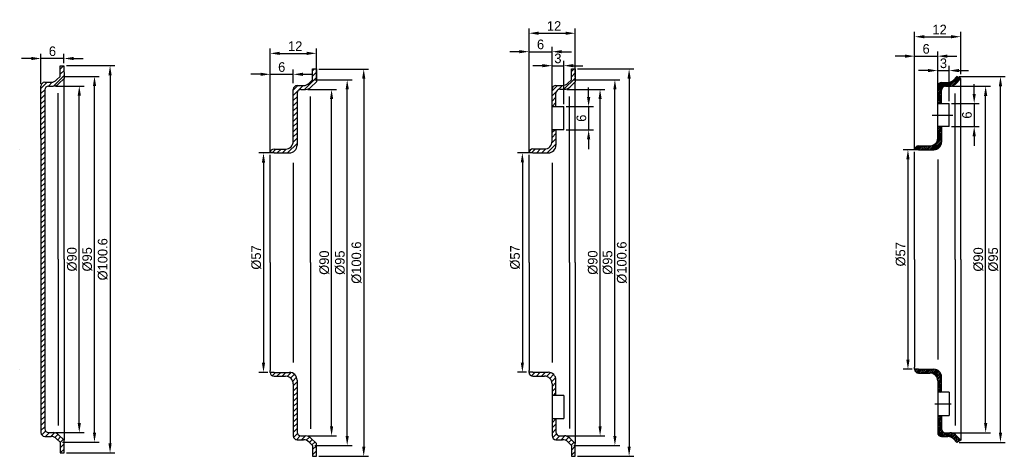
# Model space of a CAD drawing. Header units: millimetres. Extents: x 176 to 1310, y 132 to 271.
# Drawn here: x 1054.2 to 1310, y 157.2 to 270.6 of the extents above; entities that cross this region are included whole.
import ezdxf

# ---------------------------------------------------------------- set-up
doc = ezdxf.new("R2010")
doc.units = ezdxf.units.MM
doc.header["$LTSCALE"] = 0.3
doc.linetypes.add('ACAD_ISO04W100', pattern=[30, 24, -3, 0, -3])
for name, color, linetype in [('中心线', 1, 'ACAD_ISO04W100'), ('剖面线', 3, 'Continuous'), ('标注层', 3, 'Continuous')]:
    doc.layers.add(name, color=color, linetype=linetype)
doc.layers.add('细实线', color=7, linetype='Continuous', lineweight=30)
doc.dimstyles.new('ISO-25', dxfattribs={"dimtxt": 2.5, "dimasz": 2.5, "dimexe": 1.25, "dimexo": 0.625, "dimtad": 1, "dimdsep": 46, "dimtxsty": 'Standard', "dimcen": 2.5, "dimadec": 0, "dimazin": 0, "dimtfac": 1, "dimtmove": 0, "dimatfit": 3, "dimfxl": 1, "dimarcsym": 0})

# ---------------------------------------------------------------- blocks, each defined once
blk = doc.blocks.new('*D36')
at = {"layer": 'Defpoints', "color": 0, "ltscale": 0.05, "transparency": 16777216}
for p in [(1062.85, 253.39), (1069.63, 253.39), (1062.85, 163.39)]:
    blk.add_point(p, dxfattribs=at)
at = {"layer": '标注层', "color": 0, "lineweight": -2, "ltscale": 0.05, "transparency": 16777216}
for p, q in [((1063.47, 253.39), (1070.88, 253.39)), ((1069.63, 165.89), (1069.63, 250.89)), ((1063.47, 163.39), (1070.88, 163.39))]:
    blk.add_line(p, q, dxfattribs=at)
at = {"layer": '标注层', "color": 0, "ltscale": 0.05, "transparency": 16777216}
for points in [[(1069.21, 250.89), (1070.05, 250.89), (1069.63, 253.39)], [(1069.21, 165.89), (1070.05, 165.89), (1069.63, 163.39)]]:
    blk.add_solid(points, dxfattribs=at)
at = {"layer": '标注层', "color": 0, "ltscale": 0.05, "transparency": 16777216, "insert": (1067.76, 208.39), "char_height": 2.5, "attachment_point": 5, "rotation": 90}
blk.add_mtext('%%C90', dxfattribs=at)
blk = doc.blocks.new('*D37')
at = {"layer": 'Defpoints', "color": 0, "ltscale": 0.05, "transparency": 16777216}
for p in [(1064.66, 255.89), (1073.58, 255.89), (1064.66, 160.89)]:
    blk.add_point(p, dxfattribs=at)
at = {"layer": '标注层', "color": 0, "lineweight": -2, "ltscale": 0.05, "transparency": 16777216}
for p, q in [((1065.29, 255.89), (1074.83, 255.89)), ((1073.58, 163.39), (1073.58, 253.39)), ((1065.29, 160.89), (1074.83, 160.89))]:
    blk.add_line(p, q, dxfattribs=at)
at = {"layer": '标注层', "color": 0, "ltscale": 0.05, "transparency": 16777216}
for points in [[(1073.17, 253.39), (1074, 253.39), (1073.58, 255.89)], [(1073.17, 163.39), (1074, 163.39), (1073.58, 160.89)]]:
    blk.add_solid(points, dxfattribs=at)
at = {"layer": '标注层', "color": 0, "ltscale": 0.05, "transparency": 16777216, "insert": (1071.71, 208.39), "char_height": 2.5, "attachment_point": 5, "rotation": 90}
blk.add_mtext('%%C95', dxfattribs=at)
blk = doc.blocks.new('*D39')
at = {"layer": 'Defpoints', "color": 0, "transparency": 16777216}
for p in [(1059.67, 260.55), (1065.66, 258.69), (1059.67, 253.39)]:
    blk.add_point(p, dxfattribs=at)
at = {"layer": '标注层', "color": 0, "lineweight": -2, "transparency": 16777216}
for p, q in [((1059.67, 254.01), (1059.67, 261.8)), ((1065.66, 259.31), (1065.66, 261.8)), ((1057.17, 260.55), (1054.67, 260.55)), ((1065.66, 260.55), (1059.67, 260.55)), ((1068.16, 260.55), (1070.66, 260.55))]:
    blk.add_line(p, q, dxfattribs=at)
at = {"layer": '标注层', "color": 0, "transparency": 16777216}
for points in [[(1057.17, 260.97), (1057.17, 260.13), (1059.67, 260.55)], [(1068.16, 260.97), (1068.16, 260.13), (1065.66, 260.55)]]:
    blk.add_solid(points, dxfattribs=at)
at = {"layer": '标注层', "color": 0, "transparency": 16777216, "insert": (1062.66, 262.42), "char_height": 2.5, "attachment_point": 5}
blk.add_mtext('6', dxfattribs=at)
blk = doc.blocks.new('*D47')
at = {"layer": 'Defpoints', "color": 0, "transparency": 16777216}
for p in [(1120.19, 236.02), (1117.46, 179.02), (1119.19, 179.02)]:
    blk.add_point(p, dxfattribs=at)
at = {"layer": '标注层', "color": 0, "lineweight": -2, "transparency": 16777216}
for p, q in [((1119.56, 236.02), (1116.21, 236.02)), ((1117.46, 233.52), (1117.46, 181.52)), ((1118.56, 179.02), (1116.21, 179.02))]:
    blk.add_line(p, q, dxfattribs=at)
at = {"layer": '标注层', "color": 0, "transparency": 16777216}
for points in [[(1117.05, 233.52), (1117.88, 233.52), (1117.46, 236.02)], [(1117.05, 181.52), (1117.88, 181.52), (1117.46, 179.02)]]:
    blk.add_solid(points, dxfattribs=at)
at = {"layer": '标注层', "color": 0, "transparency": 16777216, "insert": (1115.59, 208.86), "char_height": 2.5, "attachment_point": 5, "rotation": 90}
blk.add_mtext('%%C57', dxfattribs=at)
blk = doc.blocks.new('*D48')
at = {"layer": 'Defpoints', "color": 0, "transparency": 16777216}
for p in [(1131.19, 261.89), (1131.19, 255.02), (1119.19, 235.52)]:
    blk.add_point(p, dxfattribs=at)
at = {"layer": '标注层', "color": 0, "lineweight": -2, "transparency": 16777216}
for p, q in [((1119.19, 236.15), (1119.19, 263.14)), ((1121.69, 261.89), (1128.69, 261.89)), ((1131.19, 255.65), (1131.19, 263.14))]:
    blk.add_line(p, q, dxfattribs=at)
at = {"layer": '标注层', "color": 0, "transparency": 16777216}
for points in [[(1121.69, 262.3), (1121.69, 261.47), (1119.19, 261.89)], [(1128.69, 262.3), (1128.69, 261.47), (1131.19, 261.89)]]:
    blk.add_solid(points, dxfattribs=at)
at = {"layer": '标注层', "color": 0, "transparency": 16777216, "insert": (1125.69, 263.76), "char_height": 2.5, "attachment_point": 5}
blk.add_mtext('12', dxfattribs=at)
blk = doc.blocks.new('*D49')
at = {"layer": 'Defpoints', "color": 0, "transparency": 16777216}
for p in [(1125.19, 256.44), (1125.19, 253.52), (1119.19, 236.02)]:
    blk.add_point(p, dxfattribs=at)
at = {"layer": '标注层', "color": 0, "lineweight": -2, "transparency": 16777216}
for p, q in [((1116.69, 256.44), (1114.19, 256.44)), ((1119.19, 236.65), (1119.19, 257.69)), ((1119.19, 256.44), (1125.19, 256.44)), ((1125.19, 254.15), (1125.19, 257.69)), ((1127.69, 256.44), (1130.19, 256.44))]:
    blk.add_line(p, q, dxfattribs=at)
at = {"layer": '标注层', "color": 0, "transparency": 16777216}
for points in [[(1116.69, 256.86), (1116.69, 256.03), (1119.19, 256.44)], [(1127.69, 256.86), (1127.69, 256.03), (1125.19, 256.44)]]:
    blk.add_solid(points, dxfattribs=at)
at = {"layer": '标注层', "color": 0, "transparency": 16777216, "insert": (1122.19, 258.32), "char_height": 2.5, "attachment_point": 5}
blk.add_mtext('6', dxfattribs=at)
blk = doc.blocks.new('*D52')
at = {"layer": 'Defpoints', "color": 0, "ltscale": 0.05, "transparency": 16777216}
for p in [(1128.37, 252.52), (1135.13, 252.52), (1128.37, 162.52)]:
    blk.add_point(p, dxfattribs=at)
at = {"layer": '标注层', "color": 0, "lineweight": -2, "ltscale": 0.05, "transparency": 16777216}
for p, q in [((1128.99, 252.52), (1136.38, 252.52)), ((1135.13, 165.02), (1135.13, 250.02)), ((1128.99, 162.52), (1136.38, 162.52))]:
    blk.add_line(p, q, dxfattribs=at)
at = {"layer": '标注层', "color": 0, "ltscale": 0.05, "transparency": 16777216}
for points in [[(1134.72, 250.02), (1135.55, 250.02), (1135.13, 252.52)], [(1134.72, 165.02), (1135.55, 165.02), (1135.13, 162.52)]]:
    blk.add_solid(points, dxfattribs=at)
at = {"layer": '标注层', "color": 0, "ltscale": 0.05, "transparency": 16777216, "insert": (1133.26, 207.52), "char_height": 2.5, "attachment_point": 5, "rotation": 90}
blk.add_mtext('%%C90', dxfattribs=at)
blk = doc.blocks.new('*D53')
at = {"layer": 'Defpoints', "color": 0, "ltscale": 0.05, "transparency": 16777216}
for p in [(1130.19, 255.02), (1139.19, 255.02), (1130.19, 160.02)]:
    blk.add_point(p, dxfattribs=at)
at = {"layer": '标注层', "color": 0, "lineweight": -2, "ltscale": 0.05, "transparency": 16777216}
for p, q in [((1130.81, 255.02), (1140.44, 255.02)), ((1139.19, 162.52), (1139.19, 252.52)), ((1130.81, 160.02), (1140.44, 160.02))]:
    blk.add_line(p, q, dxfattribs=at)
at = {"layer": '标注层', "color": 0, "ltscale": 0.05, "transparency": 16777216}
for points in [[(1138.77, 252.52), (1139.61, 252.52), (1139.19, 255.02)], [(1138.77, 162.52), (1139.61, 162.52), (1139.19, 160.02)]]:
    blk.add_solid(points, dxfattribs=at)
at = {"layer": '标注层', "color": 0, "ltscale": 0.05, "transparency": 16777216, "insert": (1137.32, 207.52), "char_height": 2.5, "attachment_point": 5, "rotation": 90}
blk.add_mtext('%%C95', dxfattribs=at)
blk = doc.blocks.new('*D62')
at = {"layer": 'Defpoints', "color": 0, "transparency": 16777216}
for p in [(1187.39, 236.04), (1184.67, 179.04), (1186.39, 179.04)]:
    blk.add_point(p, dxfattribs=at)
at = {"layer": '标注层', "color": 0, "lineweight": -2, "transparency": 16777216}
for p, q in [((1186.77, 236.04), (1183.42, 236.04)), ((1184.67, 233.54), (1184.67, 181.54)), ((1185.77, 179.04), (1183.42, 179.04))]:
    blk.add_line(p, q, dxfattribs=at)
at = {"layer": '标注层', "color": 0, "transparency": 16777216}
for points in [[(1184.25, 233.54), (1185.08, 233.54), (1184.67, 236.04)], [(1184.25, 181.54), (1185.08, 181.54), (1184.67, 179.04)]]:
    blk.add_solid(points, dxfattribs=at)
at = {"layer": '标注层', "color": 0, "transparency": 16777216, "insert": (1182.79, 208.88), "char_height": 2.5, "attachment_point": 5, "rotation": 90}
blk.add_mtext('%%C57', dxfattribs=at)
blk = doc.blocks.new('*D63')
at = {"layer": 'Defpoints', "color": 0, "transparency": 16777216}
for p in [(1198.39, 267.11), (1198.39, 255.04), (1186.39, 235.54)]:
    blk.add_point(p, dxfattribs=at)
at = {"layer": '标注层', "color": 0, "lineweight": -2, "transparency": 16777216}
for p, q in [((1186.39, 236.17), (1186.39, 268.36)), ((1188.89, 267.11), (1195.89, 267.11)), ((1198.39, 255.67), (1198.39, 268.36))]:
    blk.add_line(p, q, dxfattribs=at)
at = {"layer": '标注层', "color": 0, "transparency": 16777216}
for points in [[(1188.89, 267.53), (1188.89, 266.7), (1186.39, 267.11)], [(1195.89, 267.53), (1195.89, 266.7), (1198.39, 267.11)]]:
    blk.add_solid(points, dxfattribs=at)
at = {"layer": '标注层', "color": 0, "transparency": 16777216, "insert": (1192.89, 268.99), "char_height": 2.5, "attachment_point": 5}
blk.add_mtext('12', dxfattribs=at)
blk = doc.blocks.new('*D64')
at = {"layer": 'Defpoints', "color": 0, "transparency": 16777216}
for p in [(1192.39, 262.32), (1192.39, 253.54), (1186.39, 236.04)]:
    blk.add_point(p, dxfattribs=at)
at = {"layer": '标注层', "color": 0, "lineweight": -2, "transparency": 16777216}
for p, q in [((1186.39, 236.67), (1186.39, 263.57)), ((1192.39, 254.17), (1192.39, 263.57)), ((1183.89, 262.32), (1181.39, 262.32)), ((1186.39, 262.32), (1192.39, 262.32)), ((1194.89, 262.32), (1197.39, 262.32))]:
    blk.add_line(p, q, dxfattribs=at)
at = {"layer": '标注层', "color": 0, "transparency": 16777216}
for points in [[(1183.89, 262.74), (1183.89, 261.91), (1186.39, 262.32)], [(1194.89, 262.74), (1194.89, 261.91), (1192.39, 262.32)]]:
    blk.add_solid(points, dxfattribs=at)
at = {"layer": '标注层', "color": 0, "transparency": 16777216, "insert": (1189.39, 264.2), "char_height": 2.5, "attachment_point": 5}
blk.add_mtext('6', dxfattribs=at)
blk = doc.blocks.new('*D65')
at = {"layer": 'Defpoints', "color": 0, "ltscale": 0.05, "transparency": 16777216}
for p in [(1195.39, 258.68), (1192.39, 248.04), (1195.39, 248.04)]:
    blk.add_point(p, dxfattribs=at)
at = {"layer": '标注层', "color": 0, "lineweight": -2, "ltscale": 0.05, "transparency": 16777216}
for p, q in [((1189.89, 258.68), (1187.39, 258.68)), ((1192.39, 248.67), (1192.39, 259.93)), ((1192.39, 258.68), (1195.39, 258.68)), ((1195.39, 248.67), (1195.39, 259.93)), ((1197.89, 258.68), (1200.39, 258.68))]:
    blk.add_line(p, q, dxfattribs=at)
at = {"layer": '标注层', "color": 0, "ltscale": 0.05, "transparency": 16777216}
for points in [[(1189.89, 259.1), (1189.89, 258.27), (1192.39, 258.68)], [(1197.89, 259.1), (1197.89, 258.27), (1195.39, 258.68)]]:
    blk.add_solid(points, dxfattribs=at)
at = {"layer": '标注层', "color": 0, "ltscale": 0.05, "transparency": 16777216, "insert": (1193.89, 260.56), "char_height": 2.5, "attachment_point": 5}
blk.add_mtext('3', dxfattribs=at)
blk = doc.blocks.new('*D66')
at = {"layer": 'Defpoints', "color": 0, "ltscale": 0.05, "transparency": 16777216}
for p in [(1195.39, 248.04), (1195.39, 242.04), (1201.87, 242.04)]:
    blk.add_point(p, dxfattribs=at)
at = {"layer": '标注层', "color": 0, "lineweight": -2, "ltscale": 0.05, "transparency": 16777216}
for p, q in [((1201.87, 250.54), (1201.87, 253.04)), ((1196.02, 248.04), (1203.12, 248.04)), ((1201.87, 248.04), (1201.87, 242.04)), ((1196.02, 242.04), (1203.12, 242.04)), ((1201.87, 239.54), (1201.87, 237.04))]:
    blk.add_line(p, q, dxfattribs=at)
at = {"layer": '标注层', "color": 0, "ltscale": 0.05, "transparency": 16777216}
for points in [[(1201.45, 250.54), (1202.29, 250.54), (1201.87, 248.04)], [(1201.45, 239.54), (1202.29, 239.54), (1201.87, 242.04)]]:
    blk.add_solid(points, dxfattribs=at)
at = {"layer": '标注层', "color": 0, "ltscale": 0.05, "transparency": 16777216, "insert": (1200, 245.04), "char_height": 2.5, "attachment_point": 5, "rotation": 90}
blk.add_mtext('6', dxfattribs=at)
blk = doc.blocks.new('*D67')
at = {"layer": 'Defpoints', "color": 0, "ltscale": 0.05, "transparency": 16777216}
for p in [(1195.57, 252.54), (1204.84, 252.54), (1195.57, 162.54)]:
    blk.add_point(p, dxfattribs=at)
at = {"layer": '标注层', "color": 0, "lineweight": -2, "ltscale": 0.05, "transparency": 16777216}
for p, q in [((1196.2, 252.54), (1206.09, 252.54)), ((1204.84, 165.04), (1204.84, 250.04)), ((1196.2, 162.54), (1206.09, 162.54))]:
    blk.add_line(p, q, dxfattribs=at)
at = {"layer": '标注层', "color": 0, "ltscale": 0.05, "transparency": 16777216}
for points in [[(1204.43, 250.04), (1205.26, 250.04), (1204.84, 252.54)], [(1204.43, 165.04), (1205.26, 165.04), (1204.84, 162.54)]]:
    blk.add_solid(points, dxfattribs=at)
at = {"layer": '标注层', "color": 0, "ltscale": 0.05, "transparency": 16777216, "insert": (1202.97, 207.54), "char_height": 2.5, "attachment_point": 5, "rotation": 90}
blk.add_mtext('%%C90', dxfattribs=at)
blk = doc.blocks.new('*D68')
at = {"layer": 'Defpoints', "color": 0, "ltscale": 0.05, "transparency": 16777216}
for p in [(1197.39, 255.04), (1208.69, 255.04), (1197.39, 160.04)]:
    blk.add_point(p, dxfattribs=at)
at = {"layer": '标注层', "color": 0, "lineweight": -2, "ltscale": 0.05, "transparency": 16777216}
for p, q in [((1198.01, 255.04), (1209.94, 255.04)), ((1208.69, 162.54), (1208.69, 252.54)), ((1198.01, 160.04), (1209.94, 160.04))]:
    blk.add_line(p, q, dxfattribs=at)
at = {"layer": '标注层', "color": 0, "ltscale": 0.05, "transparency": 16777216}
for points in [[(1208.28, 252.54), (1209.11, 252.54), (1208.69, 255.04)], [(1208.28, 162.54), (1209.11, 162.54), (1208.69, 160.04)]]:
    blk.add_solid(points, dxfattribs=at)
at = {"layer": '标注层', "color": 0, "ltscale": 0.05, "transparency": 16777216, "insert": (1206.82, 207.54), "char_height": 2.5, "attachment_point": 5, "rotation": 90}
blk.add_mtext('%%C95', dxfattribs=at)
blk = doc.blocks.new('*D77')
at = {"layer": 'Defpoints', "color": 0, "transparency": 16777216}
for p in [(1287.49, 236.85), (1284.77, 179.85), (1286.49, 179.85)]:
    blk.add_point(p, dxfattribs=at)
at = {"layer": '标注层', "color": 0, "lineweight": -2, "transparency": 16777216}
for p, q in [((1286.87, 236.85), (1283.52, 236.85)), ((1284.77, 234.35), (1284.77, 182.35)), ((1285.87, 179.85), (1283.52, 179.85))]:
    blk.add_line(p, q, dxfattribs=at)
at = {"layer": '标注层', "color": 0, "transparency": 16777216}
for points in [[(1284.35, 234.35), (1285.19, 234.35), (1284.77, 236.85)], [(1284.35, 182.35), (1285.19, 182.35), (1284.77, 179.85)]]:
    blk.add_solid(points, dxfattribs=at)
at = {"layer": '标注层', "color": 0, "transparency": 16777216, "insert": (1282.89, 209.69), "char_height": 2.5, "attachment_point": 5, "rotation": 90}
blk.add_mtext('%%C57', dxfattribs=at)
blk = doc.blocks.new('*D78')
at = {"layer": 'Defpoints', "color": 0, "transparency": 16777216}
for p in [(1298.49, 266.21), (1298.49, 255.85), (1286.49, 236.35)]:
    blk.add_point(p, dxfattribs=at)
at = {"layer": '标注层', "color": 0, "lineweight": -2, "transparency": 16777216}
for p, q in [((1286.49, 236.97), (1286.49, 267.46)), ((1288.99, 266.21), (1295.99, 266.21)), ((1298.49, 256.47), (1298.49, 267.46))]:
    blk.add_line(p, q, dxfattribs=at)
at = {"layer": '标注层', "color": 0, "transparency": 16777216}
for points in [[(1288.99, 266.62), (1288.99, 265.79), (1286.49, 266.21)], [(1295.99, 266.62), (1295.99, 265.79), (1298.49, 266.21)]]:
    blk.add_solid(points, dxfattribs=at)
at = {"layer": '标注层', "color": 0, "transparency": 16777216, "insert": (1292.99, 268.08), "char_height": 2.5, "attachment_point": 5}
blk.add_mtext('12', dxfattribs=at)
blk = doc.blocks.new('*D79')
at = {"layer": 'Defpoints', "color": 0, "transparency": 16777216}
for p in [(1292.49, 261.16), (1292.49, 254.35), (1286.49, 236.85)]:
    blk.add_point(p, dxfattribs=at)
at = {"layer": '标注层', "color": 0, "lineweight": -2, "transparency": 16777216}
for p, q in [((1283.99, 261.16), (1281.49, 261.16)), ((1286.49, 237.47), (1286.49, 262.41)), ((1286.49, 261.16), (1292.49, 261.16)), ((1292.49, 254.97), (1292.49, 262.41)), ((1294.99, 261.16), (1297.49, 261.16))]:
    blk.add_line(p, q, dxfattribs=at)
at = {"layer": '标注层', "color": 0, "transparency": 16777216}
for points in [[(1283.99, 261.57), (1283.99, 260.74), (1286.49, 261.16)], [(1294.99, 261.57), (1294.99, 260.74), (1292.49, 261.16)]]:
    blk.add_solid(points, dxfattribs=at)
at = {"layer": '标注层', "color": 0, "transparency": 16777216, "insert": (1289.49, 263.03), "char_height": 2.5, "attachment_point": 5}
blk.add_mtext('6', dxfattribs=at)
blk = doc.blocks.new('*D80')
at = {"layer": 'Defpoints', "color": 0, "ltscale": 0.05, "transparency": 16777216}
for p in [(1295.49, 257.41), (1292.49, 248.85), (1295.49, 248.85)]:
    blk.add_point(p, dxfattribs=at)
at = {"layer": '标注层', "color": 0, "lineweight": -2, "ltscale": 0.05, "transparency": 16777216}
for p, q in [((1292.49, 249.47), (1292.49, 258.66)), ((1295.49, 249.47), (1295.49, 258.66)), ((1289.99, 257.41), (1287.49, 257.41)), ((1292.49, 257.41), (1295.49, 257.41)), ((1297.99, 257.41), (1300.49, 257.41))]:
    blk.add_line(p, q, dxfattribs=at)
at = {"layer": '标注层', "color": 0, "ltscale": 0.05, "transparency": 16777216}
for points in [[(1289.99, 257.83), (1289.99, 257), (1292.49, 257.41)], [(1297.99, 257.83), (1297.99, 257), (1295.49, 257.41)]]:
    blk.add_solid(points, dxfattribs=at)
at = {"layer": '标注层', "color": 0, "ltscale": 0.05, "transparency": 16777216, "insert": (1293.99, 259.29), "char_height": 2.5, "attachment_point": 5}
blk.add_mtext('3', dxfattribs=at)
blk = doc.blocks.new('*D81')
at = {"layer": 'Defpoints', "color": 0, "ltscale": 0.05, "transparency": 16777216}
for p in [(1295.49, 248.85), (1295.49, 242.85), (1301.97, 242.85)]:
    blk.add_point(p, dxfattribs=at)
at = {"layer": '标注层', "color": 0, "lineweight": -2, "ltscale": 0.05, "transparency": 16777216}
for p, q in [((1301.97, 251.35), (1301.97, 253.85)), ((1296.12, 248.85), (1303.22, 248.85)), ((1301.97, 248.85), (1301.97, 242.85)), ((1296.12, 242.85), (1303.22, 242.85)), ((1301.97, 240.35), (1301.97, 237.85))]:
    blk.add_line(p, q, dxfattribs=at)
at = {"layer": '标注层', "color": 0, "ltscale": 0.05, "transparency": 16777216}
for points in [[(1301.55, 251.35), (1302.39, 251.35), (1301.97, 248.85)], [(1301.55, 240.35), (1302.39, 240.35), (1301.97, 242.85)]]:
    blk.add_solid(points, dxfattribs=at)
at = {"layer": '标注层', "color": 0, "ltscale": 0.05, "transparency": 16777216, "insert": (1300.1, 245.85), "char_height": 2.5, "attachment_point": 5, "rotation": 90}
blk.add_mtext('6', dxfattribs=at)
blk = doc.blocks.new('*D82')
at = {"layer": 'Defpoints', "color": 0, "ltscale": 0.05, "transparency": 16777216}
for p in [(1295.67, 253.35), (1304.94, 253.35), (1295.67, 163.35)]:
    blk.add_point(p, dxfattribs=at)
at = {"layer": '标注层', "color": 0, "lineweight": -2, "ltscale": 0.05, "transparency": 16777216}
for p, q in [((1296.3, 253.35), (1306.19, 253.35)), ((1304.94, 165.85), (1304.94, 250.85)), ((1296.3, 163.35), (1306.19, 163.35))]:
    blk.add_line(p, q, dxfattribs=at)
at = {"layer": '标注层', "color": 0, "ltscale": 0.05, "transparency": 16777216}
for points in [[(1304.53, 250.85), (1305.36, 250.85), (1304.94, 253.35)], [(1304.53, 165.85), (1305.36, 165.85), (1304.94, 163.35)]]:
    blk.add_solid(points, dxfattribs=at)
at = {"layer": '标注层', "color": 0, "ltscale": 0.05, "transparency": 16777216, "insert": (1303.07, 208.35), "char_height": 2.5, "attachment_point": 5, "rotation": 90}
blk.add_mtext('%%C90', dxfattribs=at)
blk = doc.blocks.new('*D83')
at = {"layer": 'Defpoints', "color": 0, "ltscale": 0.05, "transparency": 16777216}
for p in [(1297.49, 255.85), (1308.79, 255.85), (1297.49, 160.85)]:
    blk.add_point(p, dxfattribs=at)
at = {"layer": '标注层', "color": 0, "lineweight": -2, "ltscale": 0.05, "transparency": 16777216}
for p, q in [((1298.11, 255.85), (1310.04, 255.85)), ((1308.79, 163.35), (1308.79, 253.35)), ((1298.11, 160.85), (1310.04, 160.85))]:
    blk.add_line(p, q, dxfattribs=at)
at = {"layer": '标注层', "color": 0, "ltscale": 0.05, "transparency": 16777216}
for points in [[(1308.38, 253.35), (1309.21, 253.35), (1308.79, 255.85)], [(1308.38, 163.35), (1309.21, 163.35), (1308.79, 160.85)]]:
    blk.add_solid(points, dxfattribs=at)
at = {"layer": '标注层', "color": 0, "ltscale": 0.05, "transparency": 16777216, "insert": (1306.92, 208.35), "char_height": 2.5, "attachment_point": 5, "rotation": 90}
blk.add_mtext('%%C95', dxfattribs=at)
blk = doc.blocks.new('*D85')
at = {"layer": 'Defpoints', "color": 0, "transparency": 16777216}
for p in [(1065.66, 258.69), (1065.66, 158.09), (1077.62, 158.09)]:
    blk.add_point(p, dxfattribs=at)
at = {"layer": '标注层', "color": 0, "lineweight": -2, "transparency": 16777216}
for p, q in [((1066.29, 258.69), (1078.87, 258.69)), ((1077.62, 256.19), (1077.62, 160.59)), ((1066.29, 158.09), (1078.87, 158.09))]:
    blk.add_line(p, q, dxfattribs=at)
at = {"layer": '标注层', "color": 0, "transparency": 16777216}
for points in [[(1077.2, 256.19), (1078.03, 256.19), (1077.62, 258.69)], [(1077.2, 160.59), (1078.03, 160.59), (1077.62, 158.09)]]:
    blk.add_solid(points, dxfattribs=at)
at = {"layer": '标注层', "color": 0, "transparency": 16777216, "insert": (1075.74, 208.39), "char_height": 2.5, "attachment_point": 5, "rotation": 90}
blk.add_mtext('%%C100.6', dxfattribs=at)
blk = doc.blocks.new('*D86')
at = {"layer": 'Defpoints', "color": 0, "transparency": 16777216}
for p in [(1131.19, 257.82), (1131.19, 157.22), (1143.48, 157.22)]:
    blk.add_point(p, dxfattribs=at)
at = {"layer": '标注层', "color": 0, "lineweight": -2, "transparency": 16777216}
for p, q in [((1131.81, 257.82), (1144.73, 257.82)), ((1143.48, 255.32), (1143.48, 159.72)), ((1131.81, 157.22), (1144.73, 157.22))]:
    blk.add_line(p, q, dxfattribs=at)
at = {"layer": '标注层', "color": 0, "transparency": 16777216}
for points in [[(1143.07, 255.32), (1143.9, 255.32), (1143.48, 257.82)], [(1143.07, 159.72), (1143.9, 159.72), (1143.48, 157.22)]]:
    blk.add_solid(points, dxfattribs=at)
at = {"layer": '标注层', "color": 0, "transparency": 16777216, "insert": (1141.61, 207.52), "char_height": 2.5, "attachment_point": 5, "rotation": 90}
blk.add_mtext('%%C100.6', dxfattribs=at)
blk = doc.blocks.new('*D87')
at = {"layer": 'Defpoints', "color": 0, "transparency": 16777216}
for p in [(1198.39, 257.84), (1198.39, 157.24), (1212.38, 157.24)]:
    blk.add_point(p, dxfattribs=at)
at = {"layer": '标注层', "color": 0, "lineweight": -2, "transparency": 16777216}
for p, q in [((1199.01, 257.84), (1213.63, 257.84)), ((1212.38, 255.34), (1212.38, 159.74)), ((1199.01, 157.24), (1213.63, 157.24))]:
    blk.add_line(p, q, dxfattribs=at)
at = {"layer": '标注层', "color": 0, "transparency": 16777216}
for points in [[(1211.97, 255.34), (1212.8, 255.34), (1212.38, 257.84)], [(1211.97, 159.74), (1212.8, 159.74), (1212.38, 157.24)]]:
    blk.add_solid(points, dxfattribs=at)
at = {"layer": '标注层', "color": 0, "transparency": 16777216, "insert": (1210.51, 207.54), "char_height": 2.5, "attachment_point": 5, "rotation": 90}
blk.add_mtext('%%C100.6', dxfattribs=at)

msp = doc.modelspace()

# ---------------------------------------------------------------- hatches: boundary and pattern name
at = {"layer": '剖面线'}
h = msp.add_hatch(dxfattribs=at)
h.set_pattern_fill('ANSI31', color=256, scale=0.3)
h.paths.add_polyline_path([(1061.666, 253.387), (1062.846, 253.387, 0.1969507), (1064.25, 253.962), (1065.666, 255.357), (1065.663, 258.687), (1064.664, 258.687), (1064.664, 255.887), (1063.752, 254.973, -0.1990802), (1062.336, 254.387), (1060.666, 254.387, 0.4142136), (1059.666, 253.387), (1059.666, 248.887), (1059.666, 239.887), (1059.666, 176.887), (1059.666, 167.887), (1059.666, 163.387, 0.4142136), (1060.666, 162.387), (1062.336, 162.387, -0.1990802), (1063.752, 161.8), (1064.664, 160.887), (1064.664, 158.087), (1065.664, 158.087), (1065.666, 161.417), (1064.25, 162.811, 0.1969507), (1062.846, 163.387), (1061.666, 163.387, -0.4142136), (1060.666, 164.387), (1060.666, 252.387, -0.4142136)])
h = msp.add_hatch(dxfattribs=at)
h.set_pattern_fill('ANSI31', color=256, scale=0.3)
h.paths.add_polyline_path([(1126.188, 238.025), (1126.188, 251.525, -0.4142136), (1127.188, 252.525), (1128.368, 252.525, 0.1969507), (1129.772, 253.1), (1131.186, 254.493), (1131.186, 257.825), (1130.186, 257.825), (1130.186, 255.025), (1129.274, 254.111, -0.1990802), (1127.859, 253.525), (1126.188, 253.525, 0.4142136), (1125.188, 252.525), (1125.188, 248.025), (1125.188, 239.025, -0.4142136), (1123.188, 237.025), (1120.188, 237.025, 0.4142136), (1119.188, 236.025), (1120.188, 236.025), (1124.188, 236.025, 0.4142136)])
h.paths.add_polyline_path([(1126.188, 177.025, 0.4142136), (1124.188, 179.025), (1120.188, 179.025), (1119.188, 179.025, 0.4142136), (1120.188, 178.025), (1123.188, 178.025, -0.4142136), (1125.188, 176.025), (1125.188, 167.025), (1125.188, 162.525, 0.4142136), (1126.188, 161.525), (1127.859, 161.525, -0.1990802), (1129.274, 160.938), (1130.186, 160.025), (1130.186, 157.225), (1131.186, 157.225), (1131.186, 160.557), (1129.772, 161.95, 0.1969507), (1128.368, 162.525), (1127.188, 162.525, -0.4142136), (1126.188, 163.525)])
h.paths.add_polyline_path([(1193.391, 238.044), (1193.391, 242.044), (1192.391, 242.044), (1192.391, 239.044, -0.4142136), (1190.391, 237.044), (1187.391, 237.044, 0.4142136), (1186.391, 236.044), (1187.391, 236.044), (1191.391, 236.044, 0.4142136)])
h.paths.add_polyline_path([(1195.572, 252.544, 0.1969507), (1196.975, 253.119), (1198.391, 254.514), (1198.389, 257.844), (1197.389, 257.844), (1197.389, 255.044), (1196.477, 254.131, -0.1990802), (1195.062, 253.544), (1193.391, 253.544, 0.4142136), (1192.391, 252.544), (1192.391, 248.044), (1193.391, 248.044), (1193.391, 251.544, -0.4142136), (1194.391, 252.544)])
h.paths.add_polyline_path([(1193.391, 177.044, 0.4142136), (1191.391, 179.044), (1187.391, 179.044), (1186.391, 179.044, 0.4142136), (1187.391, 178.044), (1190.391, 178.044, -0.4142136), (1192.391, 176.044), (1192.391, 173.044), (1193.391, 173.044)])
h.paths.add_polyline_path([(1193.391, 167.044), (1192.391, 167.044), (1192.391, 162.544, 0.4142136), (1193.391, 161.544), (1195.062, 161.544, -0.1990802), (1196.477, 160.957), (1197.389, 160.044), (1197.389, 157.244), (1198.389, 157.244), (1198.391, 160.574), (1196.975, 161.969, 0.1969507), (1195.572, 162.544), (1194.391, 162.544, -0.4142136), (1193.391, 163.544)])
at = {"layer": '剖面线', "ltscale": 0.05}
h = msp.add_hatch(dxfattribs=at)
h.set_pattern_fill('ANSI31', color=256, scale=0.1)
h.set_pattern_definition([(45, (-1505.98524, -1488.11648), (-0.224506403, 0.224506403), [])])
h.paths.add_polyline_path([(1293.492, 238.848), (1293.492, 242.848), (1292.492, 242.848), (1292.492, 239.848, -0.4142136), (1290.492, 237.848), (1287.492, 237.848, 0.4142136), (1286.492, 236.848), (1287.492, 236.848), (1291.492, 236.848, 0.4142136)])
h.paths.add_polyline_path([(1297.076, 253.923), (1298.492, 255.318), (1297.49, 255.848), (1296.578, 254.935, -0.1990802), (1295.163, 254.348), (1293.492, 254.348, 0.4142136), (1292.492, 253.348), (1292.492, 248.848), (1293.492, 248.848), (1293.492, 252.348, -0.4142136), (1294.492, 253.348), (1295.672, 253.348, 0.1969507)])
h.paths.add_polyline_path([(1293.492, 177.848, 0.4142136), (1291.492, 179.848), (1287.492, 179.848), (1286.492, 179.848, 0.4142136), (1287.492, 178.848), (1290.492, 178.848, -0.4142136), (1292.492, 176.848), (1292.492, 173.848), (1293.492, 173.848)])
h.paths.add_polyline_path([(1293.492, 167.848), (1292.492, 167.848), (1292.492, 163.348, 0.4142136), (1293.492, 162.348), (1295.163, 162.348, -0.1990802), (1296.578, 161.761), (1297.49, 160.848), (1298.492, 161.378), (1297.076, 162.773, 0.1969507), (1295.672, 163.348), (1294.492, 163.348, -0.4142136), (1293.492, 164.348)])

# ---------------------------------------------------------------- linework, layer by layer
at = {"layer": '中心线'}
for p, q in [((1291.065, 245.848), (1296.439, 245.848)), ((1291.065, 245.848), (1296.439, 245.848)), ((1291.728, 170.848), (1296.016, 170.848))]:
    msp.add_line(p, q, dxfattribs=at)
at = {"layer": '细实线'}
for p, q in [((1064.663, 258.687), (1065.663, 258.687)), ((1064.664, 255.887), (1064.664, 258.687)), ((1065.663, 258.687), (1065.666, 255.357)), ((1130.186, 255.025), (1130.186, 257.825)), ((1130.186, 257.825), (1131.186, 257.825)), ((1131.186, 257.825), (1131.186, 254.493)), ((1197.389, 255.044), (1197.389, 257.844)), ((1197.389, 257.844), (1198.389, 257.844)), ((1198.389, 257.844), (1198.391, 254.514)), ((1060.666, 252.387), (1060.666, 164.387)), ((1064.166, 208.387), (1064.166, 251.511)), ((1126.188, 251.525), (1126.188, 238.025)), ((1296.992, 208.348), (1296.992, 251.472)), ((1129.688, 207.525), (1129.688, 250.649)), ((1196.891, 207.544), (1196.891, 250.668)), ((1292.492, 248.848), (1295.492, 248.848)), ((1192.391, 248.044), (1195.391, 248.044)), ((1195.391, 242.044), (1192.391, 242.044)), ((1193.391, 242.044), (1193.391, 238.044)), ((1295.492, 242.848), (1292.492, 242.848)), ((1293.492, 242.848), (1293.492, 238.848)), ((1059.666, 239.887), (1059.666, 176.887)), ((1119.188, 207.525), (1119.188, 235.525)), ((1120.188, 236.025), (1124.188, 236.025)), ((1186.391, 207.544), (1186.391, 235.544)), ((1187.391, 236.044), (1191.391, 236.044)), ((1286.492, 208.348), (1286.492, 236.348)), ((1287.492, 236.848), (1291.492, 236.848)), ((1064.166, 208.387), (1064.166, 165.262)), ((1119.188, 207.525), (1119.188, 179.525)), ((1129.688, 207.525), (1129.688, 164.4)), ((1186.391, 207.544), (1186.391, 179.544)), ((1196.891, 207.544), (1196.891, 164.42)), ((1286.492, 208.348), (1286.492, 180.348)), ((1296.992, 208.348), (1296.992, 165.224)), ((1119.188, 179.025), (1119.188, 179.525)), ((1186.391, 179.044), (1186.391, 179.544)), ((1286.492, 179.848), (1286.492, 180.348)), ((1287.492, 179.848), (1291.492, 179.848)), ((1120.188, 179.025), (1124.188, 179.025)), ((1126.188, 177.025), (1126.188, 163.525)), ((1187.391, 179.044), (1191.391, 179.044)), ((1193.391, 173.044), (1193.391, 177.044)), ((1293.492, 173.848), (1293.492, 177.848)), ((1195.391, 173.044), (1192.391, 173.044)), ((1295.492, 173.848), (1292.492, 173.848)), ((1192.391, 167.044), (1195.391, 167.044)), ((1292.492, 167.848), (1295.492, 167.848)), ((1065.664, 158.087), (1065.666, 161.417)), ((1064.664, 160.887), (1064.664, 158.087)), ((1130.186, 160.025), (1130.186, 157.225)), ((1131.186, 157.225), (1131.186, 160.557)), ((1197.389, 160.044), (1197.389, 157.244)), ((1198.389, 157.244), (1198.391, 160.574)), ((1064.664, 158.087), (1065.664, 158.087)), ((1130.186, 157.225), (1131.186, 157.225)), ((1197.389, 157.244), (1198.389, 157.244))]:
    msp.add_line(p, q, dxfattribs=at)
at = {"layer": '细实线', "ltscale": 0.05}
for p, q in [((1063.752, 254.973), (1064.664, 255.887)), ((1059.666, 248.887), (1059.666, 253.387)), ((1060.666, 254.387), (1062.336, 254.387)), ((1061.666, 253.387), (1062.846, 253.387)), ((1064.25, 253.962), (1065.666, 255.357)), ((1065.666, 208.387), (1065.666, 255.357)), ((1126.188, 253.525), (1127.859, 253.525)), ((1129.274, 254.111), (1130.186, 255.025)), ((1129.772, 253.1), (1131.186, 254.493)), ((1193.391, 253.544), (1195.062, 253.544)), ((1196.477, 254.131), (1197.389, 255.044)), ((1196.975, 253.119), (1198.391, 254.514)), ((1198.391, 207.544), (1198.391, 254.514)), ((1292.492, 248.848), (1292.492, 253.348)), ((1293.492, 254.348), (1295.163, 254.348)), ((1294.492, 253.348), (1295.672, 253.348)), ((1296.578, 254.935), (1297.49, 255.848)), ((1297.076, 253.923), (1298.492, 255.318)), ((1298.492, 255.318), (1297.49, 255.848)), ((1298.492, 208.348), (1298.492, 255.318)), ((1059.666, 252.724), (1059.666, 252.724)), ((1125.188, 248.025), (1125.188, 252.525)), ((1125.188, 251.862), (1125.188, 251.862)), ((1127.188, 252.525), (1128.368, 252.525)), ((1192.391, 248.044), (1192.391, 252.544)), ((1192.391, 251.881), (1192.391, 251.881)), ((1193.391, 248.044), (1193.391, 251.544)), ((1194.391, 252.544), (1195.572, 252.544)), ((1292.492, 252.685), (1292.492, 252.685)), ((1293.492, 248.848), (1293.492, 252.348)), ((1059.666, 239.887), (1059.666, 248.887)), ((1292.492, 239.848), (1292.492, 248.848)), ((1295.492, 242.848), (1295.492, 248.848)), ((1125.188, 239.025), (1125.188, 248.025)), ((1192.391, 239.044), (1192.391, 248.044)), ((1195.391, 242.044), (1195.391, 248.044)), ((1054.166, 236.887), (1054.166, 236.887)), ((1120.188, 236.025), (1119.188, 236.025)), ((1119.688, 236.025), (1119.688, 236.025)), ((1120.188, 237.025), (1123.188, 237.025)), ((1187.391, 236.044), (1186.391, 236.044)), ((1186.891, 236.044), (1186.891, 236.044)), ((1187.391, 237.044), (1190.391, 237.044)), ((1287.492, 236.848), (1286.492, 236.848)), ((1286.992, 236.848), (1286.992, 236.848)), ((1287.492, 237.848), (1290.492, 237.848)), ((1125.188, 233.451), (1125.188, 181.571)), ((1192.391, 233.47), (1192.391, 181.59)), ((1292.492, 234.274), (1292.492, 182.394)), ((1065.666, 208.387), (1065.666, 161.417)), ((1198.391, 207.544), (1198.391, 160.574)), ((1298.492, 208.348), (1298.492, 161.378)), ((1054.166, 179.887), (1054.166, 179.887)), ((1287.492, 179.848), (1286.492, 179.848)), ((1286.992, 179.848), (1286.992, 179.848)), ((1059.666, 176.887), (1059.666, 167.887)), ((1120.188, 179.025), (1119.188, 179.025)), ((1119.688, 179.025), (1119.688, 179.025)), ((1120.188, 178.025), (1123.188, 178.025)), ((1187.391, 179.044), (1186.391, 179.044)), ((1186.891, 179.044), (1186.891, 179.044)), ((1187.391, 178.044), (1190.391, 178.044)), ((1287.492, 178.848), (1290.492, 178.848)), ((1292.492, 176.848), (1292.492, 167.848)), ((1125.188, 176.025), (1125.188, 167.025)), ((1192.391, 176.044), (1192.391, 167.044)), ((1195.391, 173.044), (1195.391, 167.044)), ((1295.492, 173.848), (1295.492, 167.848)), ((1059.666, 167.887), (1059.666, 163.387)), ((1125.188, 167.025), (1125.188, 162.525)), ((1192.391, 167.044), (1192.391, 162.544)), ((1193.391, 167.044), (1193.391, 163.544)), ((1292.492, 167.848), (1292.492, 163.348)), ((1293.492, 167.848), (1293.492, 164.348)), ((1059.666, 164.049), (1059.666, 164.049)), ((1292.492, 164.01), (1292.492, 164.01)), ((1060.666, 162.387), (1062.336, 162.387)), ((1061.666, 163.387), (1062.846, 163.387)), ((1063.752, 161.8), (1064.664, 160.887)), ((1064.25, 162.811), (1065.666, 161.417)), ((1125.188, 163.187), (1125.188, 163.187)), ((1126.188, 161.525), (1127.859, 161.525)), ((1127.188, 162.525), (1128.368, 162.525)), ((1129.772, 161.95), (1131.186, 160.557)), ((1192.391, 163.206), (1192.391, 163.206)), ((1193.391, 161.544), (1195.062, 161.544)), ((1194.391, 162.544), (1195.572, 162.544)), ((1196.975, 161.969), (1198.391, 160.574)), ((1293.492, 162.348), (1295.163, 162.348)), ((1294.492, 163.348), (1295.672, 163.348)), ((1296.578, 161.761), (1297.49, 160.848)), ((1297.076, 162.773), (1298.492, 161.378)), ((1298.492, 161.378), (1297.49, 160.848)), ((1129.274, 160.938), (1130.186, 160.025)), ((1196.477, 160.957), (1197.389, 160.044))]:
    msp.add_line(p, q, dxfattribs=at)
for centre, radius, start, end in [((1060.666, 253.387), 1, 90, 180), ((1061.666, 252.387), 1, 90, 180), ((1062.336, 256.387), 2, 270, 315.037), ((1062.846, 255.387), 2, 270, 314.56737), ((1126.188, 252.525), 1, 90, 180), ((1127.859, 255.525), 2, 270, 315.037), ((1193.391, 252.544), 1, 90, 180), ((1195.062, 255.544), 2, 270, 315.037), ((1293.492, 253.348), 1, 90, 180), ((1294.492, 252.348), 1, 90, 180), ((1295.163, 256.348), 2, 270, 315.037), ((1295.672, 255.348), 2, 270, 314.56737), ((1127.188, 251.525), 1, 90, 180), ((1128.368, 254.525), 2, 270, 314.56737), ((1194.391, 251.544), 1, 90, 180), ((1195.572, 254.544), 2, 270, 314.56737), ((1123.188, 239.025), 2, 270, 0), ((1190.391, 239.044), 2, 270, 0), ((1290.492, 239.848), 2, 270, 0), ((1120.188, 236.025), 1, 90, 180), ((1187.391, 236.044), 1, 90, 180), ((1287.492, 236.848), 1, 90, 180), ((1287.492, 179.848), 1, 180, 270), ((1120.188, 179.025), 1, 180, 270), ((1123.188, 176.025), 2, 0, 90), ((1187.391, 179.044), 1, 180, 270), ((1190.391, 176.044), 2, 0, 90), ((1290.492, 176.848), 2, 0, 90), ((1061.666, 164.387), 1, 180, 270), ((1294.492, 164.348), 1, 180, 270), ((1060.666, 163.387), 1, 180, 270), ((1062.336, 160.387), 2, 44.963, 90), ((1062.846, 161.387), 2, 45.43263, 90), ((1126.188, 162.525), 1, 180, 270), ((1127.188, 163.525), 1, 180, 270), ((1127.859, 159.525), 2, 44.963, 90), ((1128.368, 160.525), 2, 45.43263, 90), ((1193.391, 162.544), 1, 180, 270), ((1194.391, 163.544), 1, 180, 270), ((1195.062, 159.544), 2, 44.963, 90), ((1195.572, 160.544), 2, 45.43263, 90), ((1293.492, 163.348), 1, 180, 270), ((1295.163, 160.348), 2, 44.963, 90), ((1295.672, 161.348), 2, 45.43263, 90)]:
    msp.add_arc(centre, radius, start, end, dxfattribs=at)
at = {"layer": '细实线'}
for centre, start, end in [((1124.188, 238.025), 270, 0), ((1191.391, 238.044), 270, 0), ((1291.492, 238.848), 270, 0), ((1291.492, 177.848), 360, 90), ((1124.188, 177.025), 360, 90), ((1191.391, 177.044), 360, 90)]:
    msp.add_arc(centre, 2, start, end, dxfattribs=at)

# ---------------------------------------------------------------- dimensions: what is measured, and where the dimension line sits
at = {"layer": '标注层'}
for base, p1, p2, picture, middle in [((1198.391, 267.112), (1186.391, 235.544), (1198.391, 255.044), '*D63', (1192.891, 267.112)), ((1298.492, 266.206), (1286.492, 236.348), (1298.492, 255.848), '*D78', (1292.992, 266.206)), ((1131.188, 261.886), (1119.188, 235.525), (1131.188, 255.025), '*D48', (1125.688, 261.886)), ((1192.391, 262.323), (1186.391, 236.044), (1192.391, 253.544), '*D64', (1189.391, 262.323)), ((1292.492, 261.156), (1286.492, 236.848), (1292.492, 254.348), '*D79', (1289.492, 261.156)), ((1125.188, 256.444), (1119.188, 236.025), (1125.188, 253.525), '*D49', (1122.188, 256.444))]:
    dim = msp.add_linear_dim(base=base, p1=p1, p2=p2, dimstyle='ISO-25', dxfattribs=at)
    dim.commit()
    dim.dimension.update_dxf_attribs({"geometry": picture, "text_midpoint": middle, "dimtype": 160})
dim = msp.add_linear_dim(base=(1059.666, 260.55), p1=(1065.663, 258.687), p2=(1059.666, 253.387), dimstyle='ISO-25', dxfattribs=at)
dim.commit()
dim.dimension.update_dxf_attribs({"geometry": '*D39', "text_midpoint": (1062.664, 262.425)})
at = {"layer": '标注层', "ltscale": 0.05}
dim = msp.add_linear_dim(base=(1195.391, 258.683), p1=(1192.391, 248.044), p2=(1195.391, 248.044), dimstyle='ISO-25', dxfattribs=at)
dim.commit()
dim.dimension.update_dxf_attribs({"geometry": '*D65', "text_midpoint": (1193.891, 258.683), "dimtype": 160})
at = {"layer": '标注层'}
for base, p1, p2, picture, middle in [((1077.618, 158.087), (1065.663, 258.687), (1065.664, 158.087), '*D85', (1075.743, 208.387)), ((1143.482, 157.225), (1131.186, 257.825), (1131.186, 157.225), '*D86', (1141.607, 207.525))]:
    dim = msp.add_linear_dim(base=base, p1=p1, p2=p2, angle=90, text='%%C<>', dimstyle='ISO-25', dxfattribs=at)
    dim.commit()
    dim.dimension.update_dxf_attribs({"geometry": picture, "text_midpoint": middle})
at = {"layer": '标注层', "ltscale": 0.05}
dim = msp.add_linear_dim(base=(1295.492, 257.414), p1=(1292.492, 248.848), p2=(1295.492, 248.848), dimstyle='ISO-25', dxfattribs=at)
dim.commit()
dim.dimension.update_dxf_attribs({"geometry": '*D80', "text_midpoint": (1293.992, 259.289)})
for base, p1, p2, text, picture, middle in [((1073.584, 255.887), (1064.664, 160.887), (1064.664, 255.887), '%%C95', '*D37', (1073.584, 208.387)), ((1069.631, 253.387), (1062.846, 163.387), (1062.846, 253.387), '%%C<>', '*D36', (1069.631, 208.387)), ((1139.191, 255.025), (1130.186, 160.025), (1130.186, 255.025), '%%C95', '*D53', (1139.191, 207.525)), ((1135.132, 252.525), (1128.368, 162.525), (1128.368, 252.525), '%%C<>', '*D52', (1135.132, 207.525))]:
    dim = msp.add_linear_dim(base=base, p1=p1, p2=p2, angle=90, text=text, dimstyle='ISO-25', dxfattribs=at)
    dim.commit()
    dim.dimension.update_dxf_attribs({"geometry": picture, "text_midpoint": middle, "dimtype": 160})
at = {"layer": '标注层'}
for base, p1, p2, text, picture, middle in [((1212.382, 157.244), (1198.389, 257.844), (1198.389, 157.244), '%%C<>', '*D87', (1212.382, 207.544)), ((1117.465, 179.025), (1120.188, 236.025), (1119.188, 179.025), '%%C<>', '*D47', (1117.465, 208.863)), ((1184.668, 179.044), (1187.391, 236.044), (1186.391, 179.044), '%%C57', '*D62', (1184.668, 208.882)), ((1284.769, 179.848), (1287.492, 236.848), (1286.492, 179.848), '%%C<>', '*D77', (1284.769, 209.686))]:
    dim = msp.add_linear_dim(base=base, p1=p1, p2=p2, angle=90, text=text, dimstyle='ISO-25', dxfattribs=at)
    dim.commit()
    dim.dimension.update_dxf_attribs({"geometry": picture, "text_midpoint": middle, "dimtype": 160})
at = {"layer": '标注层', "ltscale": 0.05}
for base, p1, p2, text, picture, middle in [((1208.693, 255.044), (1197.389, 160.044), (1197.389, 255.044), '%%C95', '*D68', (1206.818, 207.544)), ((1304.945, 253.348), (1295.672, 163.348), (1295.672, 253.348), '%%C<>', '*D82', (1303.07, 208.348)), ((1308.793, 255.848), (1297.49, 160.848), (1297.49, 255.848), '%%C95', '*D83', (1306.918, 208.348)), ((1204.844, 252.544), (1195.572, 162.544), (1195.572, 252.544), '%%C<>', '*D67', (1202.969, 207.544))]:
    dim = msp.add_linear_dim(base=base, p1=p1, p2=p2, angle=90, text=text, dimstyle='ISO-25', dxfattribs=at)
    dim.commit()
    dim.dimension.update_dxf_attribs({"geometry": picture, "text_midpoint": middle})
for base, p1, p2, picture, middle in [((1301.971, 242.848), (1295.492, 248.848), (1295.492, 242.848), '*D81', (1300.096, 245.848)), ((1201.87, 242.044), (1195.391, 248.044), (1195.391, 242.044), '*D66', (1199.995, 245.044))]:
    dim = msp.add_linear_dim(base=base, p1=p1, p2=p2, angle=90, dimstyle='ISO-25', dxfattribs=at)
    dim.commit()
    dim.dimension.update_dxf_attribs({"geometry": picture, "text_midpoint": middle})

doc.saveas('drawing.dxf')
